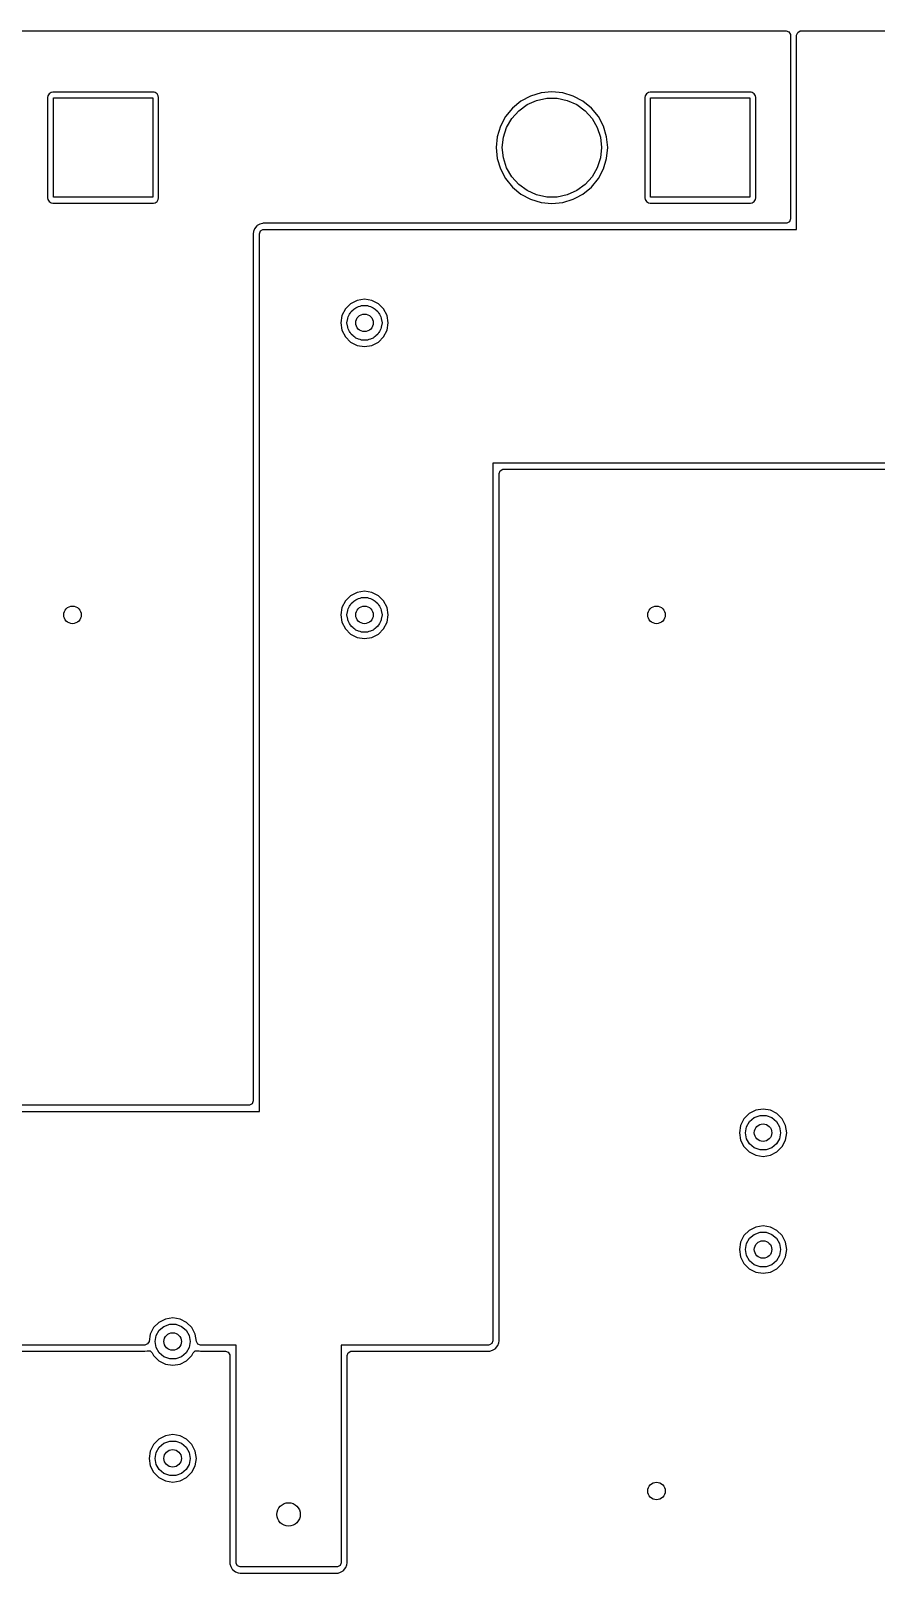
# Model space of a CAD drawing. Extents: x 107 to 211, y -135 to -72.
# Drawn here: x 121.29 to 135.76, y -97.91 to -71.5 of the extents above; entities that cross this region are included whole.
import ezdxf

# ---------------------------------------------------------------- set-up
doc = ezdxf.new("R2010")
doc.units = 0
doc.layers.add('BLACK', color=7, linetype='CONTINUOUS')

msp = doc.modelspace()

# ---------------------------------------------------------------- linework, layer by layer
at = {"layer": 'BLACK', "linetype": 'CONTINUOUS'}
for p, q in [((110.750911, -71.5005), (134.2205, -71.5005)), ((134.2205, -71.5005), (134.268066, -71.517813)), ((134.268066, -71.517813), (134.293376, -71.56165)), ((134.4, -71.5745), (134.417313, -71.526934)), ((134.417313, -71.526934), (134.46115, -71.501624)), ((134.46115, -71.501624), (134.474, -71.5005)), ((134.474, -71.5005), (162.126, -71.5005)), ((134.293376, -71.56165), (134.2945, -71.5745)), ((134.2945, -71.5745), (134.2945, -74.7205)), ((134.4, -72.5), (134.4, -71.5745)), ((121.58033, -72.610788), (121.5745, -72.640102)), ((121.580331, -72.610786), (121.58033, -72.610788)), ((121.602542, -72.577543), (121.580331, -72.610786)), ((121.602545, -72.57754), (121.602542, -72.577543)), ((121.635784, -72.555331), (121.602545, -72.57754)), ((121.665102, -72.5495), (121.635784, -72.555331)), ((123.384897, -72.5495), (121.665102, -72.5495)), ((123.384899, -72.5495), (123.384897, -72.5495)), ((123.396559, -72.551819), (123.384899, -72.5495)), ((123.414211, -72.55533), (123.396559, -72.551819)), ((123.414213, -72.555331), (123.414211, -72.55533)), ((123.447456, -72.577542), (123.414213, -72.555331)), ((123.447459, -72.577545), (123.447456, -72.577542)), ((123.469668, -72.610784), (123.447459, -72.577545)), ((123.469668, -72.610786), (123.469668, -72.610784)), ((123.469669, -72.610787), (123.469668, -72.610786)), ((123.475499, -72.640102), (123.469669, -72.610787)), ((130.023667, -72.563253), (129.844494, -72.617605)), ((130.21, -72.544901), (130.023667, -72.563253)), ((130.396332, -72.563253), (130.21, -72.544901)), ((130.575505, -72.617605), (130.396332, -72.563253)), ((131.80533, -72.610788), (131.7995, -72.640102)), ((131.805331, -72.610786), (131.80533, -72.610788)), ((131.827542, -72.577543), (131.805331, -72.610786)), ((131.827545, -72.57754), (131.827542, -72.577543)), ((131.860784, -72.555331), (131.827545, -72.57754)), ((131.890102, -72.5495), (131.860784, -72.555331)), ((133.609897, -72.5495), (131.890102, -72.5495)), ((133.609899, -72.5495), (133.609897, -72.5495)), ((133.621559, -72.551819), (133.609899, -72.5495)), ((133.639211, -72.55533), (133.621559, -72.551819)), ((133.639213, -72.555331), (133.639211, -72.55533)), ((133.672456, -72.577542), (133.639213, -72.555331)), ((133.672459, -72.577545), (133.672456, -72.577542)), ((133.694668, -72.610784), (133.672459, -72.577545)), ((133.694668, -72.610786), (133.694668, -72.610784)), ((133.694669, -72.610787), (133.694668, -72.610786)), ((133.700499, -72.640102), (133.694669, -72.610787)), ((134.4, -73), (134.4, -72.5)), ((121.5745, -72.640102), (121.5745, -74.359897)), ((121.675, -74.35), (121.675, -72.65)), ((121.675, -72.65), (123.375, -72.65)), ((123.375, -72.65), (123.375, -74.35)), ((123.475499, -73.5), (123.475499, -72.640102)), ((129.534643, -72.824643), (129.415865, -72.969373)), ((129.522336, -73.000383), (129.641239, -72.868327)), ((129.679373, -72.705865), (129.534643, -72.824643)), ((129.641239, -72.868327), (129.785, -72.763878)), ((129.679382, -72.705859), (129.679373, -72.705865)), ((129.844494, -72.617605), (129.679382, -72.705859)), ((129.785, -72.763878), (129.947336, -72.691602)), ((129.947336, -72.691602), (130.121151, -72.654656)), ((130.121151, -72.654656), (130.298849, -72.654656)), ((130.298849, -72.654656), (130.472664, -72.691602)), ((130.472664, -72.691602), (130.635, -72.763878)), ((130.740617, -72.705859), (130.575505, -72.617605)), ((130.635, -72.763878), (130.778761, -72.868327)), ((130.740622, -72.705862), (130.740617, -72.705859)), ((130.740625, -72.705864), (130.740622, -72.705862)), ((130.885357, -72.824643), (130.740625, -72.705864)), ((130.778761, -72.868327), (130.897664, -73.000383)), ((131.004136, -72.969375), (130.885357, -72.824643)), ((131.7995, -72.640102), (131.7995, -74.359897)), ((131.9, -74.35), (131.9, -72.65)), ((131.9, -72.65), (133.6, -72.65)), ((133.6, -72.65), (133.6, -74.35)), ((133.7005, -74.359899), (133.700499, -72.640102)), ((129.327605, -73.134494), (129.273253, -73.313667)), ((129.415859, -72.969382), (129.327605, -73.134494)), ((129.415865, -72.969373), (129.415859, -72.969382)), ((129.433486, -73.154274), (129.522336, -73.000383)), ((130.897664, -73.000383), (130.986514, -73.154274)), ((131.004138, -72.96938), (131.004136, -72.969375)), ((131.00414, -72.969382), (131.004138, -72.96938)), ((131.092394, -73.134494), (131.00414, -72.969382)), ((131.092394, -73.134496), (131.092394, -73.134494)), ((131.092396, -73.134499), (131.092394, -73.134496)), ((131.146747, -73.313669), (131.092396, -73.134499)), ((134.4, -74.9), (134.4, -73)), ((129.273253, -73.313667), (129.254901, -73.5)), ((129.36, -73.5), (129.378575, -73.323275)), ((129.378575, -73.323275), (129.433486, -73.154274)), ((130.986514, -73.154274), (131.041425, -73.323275)), ((131.041425, -73.323275), (131.06, -73.5)), ((131.165099, -73.5), (131.146747, -73.313669)), ((123.4755, -74.359899), (123.475499, -73.5)), ((129.254901, -73.5), (129.273253, -73.686332)), ((129.378575, -73.676725), (129.36, -73.5)), ((131.06, -73.5), (131.041425, -73.676725)), ((131.146747, -73.686331), (131.165099, -73.5)), ((129.273253, -73.686332), (129.327605, -73.865505)), ((129.327605, -73.865505), (129.415859, -74.030617)), ((129.433486, -73.845726), (129.378575, -73.676725)), ((129.522336, -73.999617), (129.433486, -73.845726)), ((130.986514, -73.845726), (130.897664, -73.999617)), ((131.041425, -73.676725), (130.986514, -73.845726)), ((131.004136, -74.030625), (131.092396, -73.865501)), ((131.092396, -73.865501), (131.146747, -73.686331)), ((129.415859, -74.030617), (129.415862, -74.030622)), ((129.415862, -74.030622), (129.415864, -74.030625)), ((129.415864, -74.030625), (129.534643, -74.175357)), ((129.641239, -74.131673), (129.522336, -73.999617)), ((129.534643, -74.175357), (129.679375, -74.294136)), ((129.785, -74.236122), (129.641239, -74.131673)), ((130.778761, -74.131673), (130.635, -74.236122)), ((130.740625, -74.294136), (130.885357, -74.175357)), ((130.897664, -73.999617), (130.778761, -74.131673)), ((130.885357, -74.175357), (131.004136, -74.030625)), ((121.5745, -74.359897), (121.580331, -74.389215)), ((121.580331, -74.389215), (121.60254, -74.422454)), ((121.60254, -74.422454), (121.602542, -74.422456)), ((121.602542, -74.422456), (121.602543, -74.422457)), ((121.602543, -74.422457), (121.635787, -74.444669)), ((121.635787, -74.444669), (121.665101, -74.4505)), ((121.665101, -74.4505), (123.384898, -74.450499)), ((123.375, -74.35), (121.675, -74.35)), ((123.384898, -74.450499), (123.414213, -74.444669)), ((123.414213, -74.444669), (123.414214, -74.444668)), ((123.414214, -74.444668), (123.414215, -74.444668)), ((123.414215, -74.444668), (123.447454, -74.422459)), ((123.447453, -74.422459), (123.447457, -74.422457)), ((123.447454, -74.422459), (123.447453, -74.422459)), ((123.447457, -74.422457), (123.469669, -74.389213)), ((123.469669, -74.389213), (123.4755, -74.359899)), ((129.679375, -74.294136), (129.67938, -74.294138)), ((129.67938, -74.294138), (129.679382, -74.29414)), ((129.679382, -74.29414), (129.844494, -74.382394)), ((129.947336, -74.308398), (129.785, -74.236122)), ((129.844494, -74.382394), (129.844496, -74.382394)), ((129.844496, -74.382394), (129.844499, -74.382396)), ((129.844499, -74.382396), (130.023669, -74.436747)), ((130.121151, -74.345344), (129.947336, -74.308398)), ((130.023669, -74.436747), (130.21, -74.455099)), ((130.298849, -74.345344), (130.121151, -74.345344)), ((130.21, -74.455099), (130.396331, -74.436747)), ((130.472664, -74.308398), (130.298849, -74.345344)), ((130.396331, -74.436747), (130.575501, -74.382396)), ((130.635, -74.236122), (130.472664, -74.308398)), ((130.575501, -74.382396), (130.617594, -74.359897)), ((130.617594, -74.359897), (130.740625, -74.294136)), ((131.7995, -74.359897), (131.805331, -74.389215)), ((131.805331, -74.389215), (131.82754, -74.422454)), ((131.82754, -74.422454), (131.827542, -74.422456)), ((131.827542, -74.422456), (131.827543, -74.422457)), ((131.827543, -74.422457), (131.860787, -74.444669)), ((131.860787, -74.444669), (131.890101, -74.4505)), ((131.890101, -74.4505), (133.609898, -74.450499)), ((133.6, -74.35), (131.9, -74.35)), ((133.609898, -74.450499), (133.639213, -74.444669)), ((133.639213, -74.444669), (133.639214, -74.444668)), ((133.639214, -74.444668), (133.639215, -74.444668)), ((133.639215, -74.444668), (133.672454, -74.422459)), ((133.672453, -74.422459), (133.672457, -74.422457)), ((133.672454, -74.422459), (133.672453, -74.422459)), ((133.672457, -74.422457), (133.694669, -74.389213)), ((133.694669, -74.389213), (133.7005, -74.359899)), ((134.2945, -74.7205), (134.277187, -74.768066)), ((125.100862, -74.937917), (125.0945, -74.973996)), ((125.0945, -74.973996), (125.0945, -89.8205)), ((125.118175, -74.89035), (125.100862, -74.937917)), ((125.158318, -74.83897), (125.118175, -74.89035)), ((125.164562, -74.835069), (125.158318, -74.83897)), ((125.208395, -74.80976), (125.164562, -74.835069)), ((125.2, -74.974), (125.217313, -74.926434)), ((125.2, -76.5), (125.2, -74.974)), ((125.208397, -74.809759), (125.208395, -74.80976)), ((125.251954, -74.796025), (125.208397, -74.809759)), ((125.217313, -74.926434), (125.26115, -74.901124)), ((125.25196, -74.796024), (125.251954, -74.796025)), ((125.2671, -74.794701), (125.25196, -74.796024)), ((125.26115, -74.901124), (125.274, -74.9)), ((125.271698, -74.7945), (125.2671, -74.794701)), ((134.2205, -74.7945), (125.271698, -74.7945)), ((125.274, -74.9), (134.4, -74.9)), ((134.23335, -74.793376), (134.2205, -74.7945)), ((134.277187, -74.768066), (134.23335, -74.793376)), ((126.671951, -76.261656), (126.614353, -76.374698)), ((126.761656, -76.171951), (126.671951, -76.261656)), ((126.758593, -76.327243), (126.770187, -76.307164)), ((126.874698, -76.114353), (126.761656, -76.171951)), ((126.770187, -76.307164), (126.804087, -76.278717)), ((126.804087, -76.278717), (126.816155, -76.26665)), ((126.816155, -76.26665), (126.833408, -76.254114)), ((126.833408, -76.254114), (126.85, -76.240192)), ((126.85, -76.240192), (126.885376, -76.227316)), ((127, -76.094508), (126.874698, -76.114353)), ((126.885376, -76.227316), (126.897265, -76.221259)), ((126.897265, -76.221259), (126.919279, -76.214106)), ((126.919279, -76.214106), (126.923516, -76.213434)), ((126.923516, -76.213434), (126.947906, -76.204558)), ((126.947906, -76.204558), (126.979567, -76.204558)), ((126.979567, -76.204558), (126.988426, -76.203155)), ((126.988426, -76.203155), (127.011572, -76.203155)), ((127.125301, -76.114353), (127, -76.094508)), ((127.011572, -76.203155), (127.02043, -76.204558)), ((127.02043, -76.204558), (127.052094, -76.204558)), ((127.052094, -76.204558), (127.076487, -76.213436)), ((127.076487, -76.213436), (127.080716, -76.214106)), ((127.080716, -76.214106), (127.102734, -76.22126)), ((127.102734, -76.22126), (127.114612, -76.227312)), ((127.114612, -76.227312), (127.15, -76.240192)), ((127.125302, -76.114353), (127.125301, -76.114353)), ((127.125304, -76.114354), (127.125302, -76.114353)), ((127.238342, -76.17195), (127.125304, -76.114354)), ((127.15, -76.240192), (127.166618, -76.254137)), ((127.166618, -76.254137), (127.183844, -76.266652)), ((127.183844, -76.266652), (127.195895, -76.278703)), ((127.195895, -76.278703), (127.229813, -76.307164)), ((127.229813, -76.307164), (127.241417, -76.327263)), ((127.32805, -76.261658), (127.238342, -76.17195)), ((127.385646, -76.374696), (127.32805, -76.261658)), ((125.2, -81.5), (125.2, -76.5)), ((126.614353, -76.374698), (126.594508, -76.5)), ((126.594508, -76.5), (126.614353, -76.625301)), ((126.7, -76.5), (126.712991, -76.426319)), ((126.712995, -76.5737), (126.7, -76.5)), ((126.712991, -76.426319), (126.714107, -76.419278)), ((126.714107, -76.58072), (126.712995, -76.5737)), ((126.714107, -76.419278), (126.714383, -76.418427)), ((126.714383, -76.418427), (126.718092, -76.397394)), ((126.718092, -76.397394), (126.744484, -76.351681)), ((126.744484, -76.351681), (126.753045, -76.33488)), ((126.753045, -76.33488), (126.758593, -76.327243)), ((127.241417, -76.327263), (127.246955, -76.334885)), ((127.246955, -76.334885), (127.255495, -76.351647)), ((127.255495, -76.351647), (127.281908, -76.397394)), ((127.281908, -76.397394), (127.285619, -76.418443)), ((127.285619, -76.418443), (127.285891, -76.419279)), ((127.285891, -76.419279), (127.286987, -76.426202)), ((127.286984, -76.573815), (127.285891, -76.580719)), ((127.3, -76.5), (127.286984, -76.573815)), ((127.286987, -76.426202), (127.3, -76.5)), ((127.405492, -76.5), (127.385646, -76.374696)), ((127.385646, -76.625304), (127.405492, -76.5)), ((126.614353, -76.625301), (126.614353, -76.625302)), ((126.614353, -76.625302), (126.614354, -76.625304)), ((126.614354, -76.625304), (126.67195, -76.738342)), ((126.67195, -76.738342), (126.761658, -76.82805)), ((126.714382, -76.581567), (126.714107, -76.58072)), ((126.718092, -76.602606), (126.714382, -76.581567)), ((126.744498, -76.648343), (126.718092, -76.602606)), ((126.753044, -76.665114), (126.744498, -76.648343)), ((126.758583, -76.672739), (126.753044, -76.665114)), ((126.770187, -76.692836), (126.758583, -76.672739)), ((126.761658, -76.82805), (126.874696, -76.885646)), ((126.804104, -76.721296), (126.770187, -76.692836)), ((126.816154, -76.733346), (126.804104, -76.721296)), ((126.833373, -76.745856), (126.816154, -76.733346)), ((126.85, -76.759808), (126.833373, -76.745856)), ((126.885391, -76.772689), (126.85, -76.759808)), ((126.897259, -76.778736), (126.885391, -76.772689)), ((126.919278, -76.785891), (126.897259, -76.778736)), ((126.923502, -76.78656), (126.919278, -76.785891)), ((126.947906, -76.795442), (126.923502, -76.78656)), ((126.979577, -76.795442), (126.947906, -76.795442)), ((126.988422, -76.796843), (126.979577, -76.795442)), ((127.011576, -76.796843), (126.988422, -76.796843)), ((127.020421, -76.795442), (127.011576, -76.796843)), ((127.052094, -76.795442), (127.020421, -76.795442)), ((127.076499, -76.786559), (127.052094, -76.795442)), ((127.080719, -76.785891), (127.076499, -76.786559)), ((127.102737, -76.778737), (127.080719, -76.785891)), ((127.114602, -76.772691), (127.102737, -76.778737)), ((127.15, -76.759808), (127.114602, -76.772691)), ((127.125304, -76.885646), (127.238342, -76.82805)), ((127.166636, -76.745847), (127.15, -76.759808)), ((127.183844, -76.733346), (127.166636, -76.745847)), ((127.195882, -76.721307), (127.183844, -76.733346)), ((127.229813, -76.692836), (127.195882, -76.721307)), ((127.241423, -76.672726), (127.229813, -76.692836)), ((127.238342, -76.82805), (127.32805, -76.738342)), ((127.246955, -76.665113), (127.241423, -76.672726)), ((127.255487, -76.648367), (127.246955, -76.665113)), ((127.281908, -76.602606), (127.255487, -76.648367)), ((127.28562, -76.581551), (127.281908, -76.602606)), ((127.285891, -76.580719), (127.28562, -76.581551)), ((127.32805, -76.738342), (127.385646, -76.625304)), ((126.874696, -76.885646), (127, -76.905492)), ((127, -76.905492), (127.125304, -76.885646)), ((138.326, -78.9), (129.2, -78.9)), ((129.2, -78.9), (129.2, -93.926)), ((129.3055, -79.0795), (129.322813, -79.031934)), ((129.3055, -83.385), (129.3055, -79.0795)), ((129.322813, -79.031934), (129.36665, -79.006624)), ((129.36665, -79.006624), (129.3795, -79.0055)), ((129.3795, -79.0055), (138.328302, -79.0055)), ((126.671951, -81.261656), (126.614353, -81.374698)), ((126.761656, -81.171951), (126.671951, -81.261656)), ((126.753045, -81.33488), (126.758593, -81.327243)), ((126.758593, -81.327243), (126.770187, -81.307164)), ((126.874698, -81.114353), (126.761656, -81.171951)), ((126.770187, -81.307164), (126.804087, -81.278717)), ((126.804087, -81.278717), (126.816155, -81.26665)), ((126.816155, -81.26665), (126.833408, -81.254114)), ((126.833408, -81.254114), (126.85, -81.240192)), ((126.85, -81.240192), (126.885376, -81.227316)), ((127, -81.094508), (126.874698, -81.114353)), ((126.885376, -81.227316), (126.897265, -81.221259)), ((126.897265, -81.221259), (126.919279, -81.214106)), ((126.919279, -81.214106), (126.923516, -81.213434)), ((126.923516, -81.213434), (126.947906, -81.204558)), ((126.947906, -81.204558), (126.979567, -81.204558)), ((126.979567, -81.204558), (126.988426, -81.203155)), ((126.988426, -81.203155), (127.011572, -81.203155)), ((127.125301, -81.114353), (127, -81.094508)), ((127.011572, -81.203155), (127.02043, -81.204558)), ((127.02043, -81.204558), (127.052094, -81.204558)), ((127.052094, -81.204558), (127.076487, -81.213436)), ((127.076487, -81.213436), (127.080716, -81.214106)), ((127.080716, -81.214106), (127.102734, -81.22126)), ((127.102734, -81.22126), (127.114612, -81.227312)), ((127.114612, -81.227312), (127.15, -81.240192)), ((127.125302, -81.114353), (127.125301, -81.114353)), ((127.125304, -81.114354), (127.125302, -81.114353)), ((127.238342, -81.17195), (127.125304, -81.114354)), ((127.15, -81.240192), (127.166618, -81.254137)), ((127.166618, -81.254137), (127.183844, -81.266652)), ((127.183844, -81.266652), (127.195895, -81.278703)), ((127.195895, -81.278703), (127.229813, -81.307164)), ((127.229813, -81.307164), (127.241418, -81.327264)), ((127.32805, -81.261658), (127.238342, -81.17195)), ((127.241418, -81.327264), (127.246954, -81.334884)), ((127.385646, -81.374696), (127.32805, -81.261658)), ((125.2, -90), (125.2, -81.5)), ((126.614353, -81.374698), (126.594508, -81.5)), ((126.594508, -81.5), (126.614353, -81.625301)), ((126.7, -81.5), (126.712991, -81.426321)), ((126.712996, -81.573708), (126.7, -81.5)), ((126.712991, -81.426321), (126.714107, -81.419278)), ((126.714107, -81.580719), (126.712996, -81.573708)), ((126.714107, -81.419278), (126.714383, -81.418427)), ((126.714107, -81.58072), (126.714107, -81.580719)), ((126.714382, -81.581567), (126.714107, -81.58072)), ((126.718092, -81.602606), (126.714382, -81.581567)), ((126.714383, -81.418427), (126.718092, -81.397394)), ((126.718092, -81.397394), (126.744483, -81.351682)), ((126.744483, -81.351682), (126.753045, -81.33488)), ((127.246954, -81.334884), (127.255492, -81.351641)), ((127.255492, -81.351641), (127.281908, -81.397394)), ((127.281908, -81.397394), (127.285619, -81.418441)), ((127.28562, -81.581551), (127.281908, -81.602606)), ((127.285619, -81.418441), (127.285891, -81.419278)), ((127.285891, -81.580719), (127.28562, -81.581551)), ((127.285891, -81.419278), (127.286989, -81.42621)), ((127.286984, -81.573815), (127.285891, -81.580719)), ((127.3, -81.5), (127.286984, -81.573815)), ((127.286989, -81.42621), (127.3, -81.5)), ((127.405492, -81.5), (127.385646, -81.374696)), ((127.385646, -81.625304), (127.405492, -81.5)), ((126.614353, -81.625301), (126.614353, -81.625302)), ((126.614353, -81.625302), (126.614354, -81.625304)), ((126.614354, -81.625304), (126.67195, -81.738342)), ((126.67195, -81.738342), (126.761658, -81.82805)), ((126.744498, -81.648343), (126.718092, -81.602606)), ((126.753044, -81.665114), (126.744498, -81.648343)), ((126.758583, -81.672739), (126.753044, -81.665114)), ((126.770187, -81.692836), (126.758583, -81.672739)), ((126.761658, -81.82805), (126.874696, -81.885646)), ((126.804104, -81.721296), (126.770187, -81.692836)), ((126.816154, -81.733346), (126.804104, -81.721296)), ((126.833373, -81.745856), (126.816154, -81.733346)), ((126.85, -81.759808), (126.833373, -81.745856)), ((126.885391, -81.772689), (126.85, -81.759808)), ((126.897259, -81.778736), (126.885391, -81.772689)), ((126.919278, -81.785891), (126.897259, -81.778736)), ((126.923502, -81.78656), (126.919278, -81.785891)), ((126.947906, -81.795442), (126.923502, -81.78656)), ((126.979577, -81.795442), (126.947906, -81.795442)), ((126.988422, -81.796843), (126.979577, -81.795442)), ((127.011576, -81.796843), (126.988422, -81.796843)), ((127.020421, -81.795442), (127.011576, -81.796843)), ((127.052094, -81.795442), (127.020421, -81.795442)), ((127.076499, -81.786559), (127.052094, -81.795442)), ((127.080719, -81.785891), (127.076499, -81.786559)), ((127.102737, -81.778737), (127.080719, -81.785891)), ((127.114602, -81.772691), (127.102737, -81.778737)), ((127.15, -81.759808), (127.114602, -81.772691)), ((127.125304, -81.885646), (127.238342, -81.82805)), ((127.166636, -81.745847), (127.15, -81.759808)), ((127.183844, -81.733346), (127.166636, -81.745847)), ((127.195882, -81.721307), (127.183844, -81.733346)), ((127.229813, -81.692836), (127.195882, -81.721307)), ((127.241423, -81.672726), (127.229813, -81.692836)), ((127.238342, -81.82805), (127.32805, -81.738342)), ((127.246955, -81.665113), (127.241423, -81.672726)), ((127.255487, -81.648367), (127.246955, -81.665113)), ((127.281908, -81.602606), (127.255487, -81.648367)), ((127.32805, -81.738342), (127.385646, -81.625304)), ((126.874696, -81.885646), (127, -81.905492)), ((127, -81.905492), (127.125304, -81.885646)), ((129.3055, -85.385), (129.3055, -83.385)), ((129.3055, -87.385), (129.3055, -85.385)), ((129.3055, -89.385), (129.3055, -87.385)), ((129.3055, -90.365), (129.3055, -89.385)), ((125.0205, -89.8945), (107.721698, -89.8945)), ((107.724, -90), (125.2, -90)), ((125.03335, -89.893376), (125.0205, -89.8945)), ((125.077187, -89.868066), (125.03335, -89.893376)), ((125.0945, -89.8205), (125.077187, -89.868066)), ((133.586656, -90.036951), (133.496951, -90.126656)), ((133.699698, -89.979353), (133.586656, -90.036951)), ((133.825, -89.959508), (133.699698, -89.979353)), ((133.950301, -89.979353), (133.825, -89.959508)), ((133.950302, -89.979353), (133.950301, -89.979353)), ((133.950304, -89.979354), (133.950302, -89.979353)), ((134.063342, -90.03695), (133.950304, -89.979354)), ((134.15305, -90.126658), (134.063342, -90.03695)), ((133.439353, -90.239698), (133.419508, -90.365)), ((133.496951, -90.126656), (133.439353, -90.239698)), ((133.525, -90.365), (133.543092, -90.262394)), ((133.543092, -90.262394), (133.595187, -90.172164)), ((133.595187, -90.172164), (133.675, -90.105192)), ((133.675, -90.105192), (133.772906, -90.069558)), ((133.772906, -90.069558), (133.877094, -90.069558)), ((133.877094, -90.069558), (133.975, -90.105192)), ((133.975, -90.105192), (134.054813, -90.172164)), ((134.054813, -90.172164), (134.106908, -90.262394)), ((134.106908, -90.262394), (134.125, -90.365)), ((134.210646, -90.239696), (134.15305, -90.126658)), ((134.230492, -90.365), (134.210646, -90.239696)), ((129.3055, -92.365), (129.3055, -90.365)), ((133.419508, -90.365), (133.439353, -90.490301)), ((133.439353, -90.490301), (133.439353, -90.490302)), ((133.439353, -90.490302), (133.439354, -90.490304)), ((133.439354, -90.490304), (133.49695, -90.603342)), ((133.543092, -90.467606), (133.525, -90.365)), ((133.595187, -90.557836), (133.543092, -90.467606)), ((133.675, -90.624808), (133.595187, -90.557836)), ((134.054813, -90.557836), (133.975, -90.624808)), ((134.106908, -90.467606), (134.054813, -90.557836)), ((134.125, -90.365), (134.106908, -90.467606)), ((134.15305, -90.603342), (134.210646, -90.490304)), ((134.210646, -90.490304), (134.230492, -90.365)), ((133.49695, -90.603342), (133.586658, -90.69305)), ((133.586658, -90.69305), (133.699696, -90.750646)), ((133.772906, -90.660442), (133.675, -90.624808)), ((133.699696, -90.750646), (133.825, -90.770492)), ((133.877094, -90.660442), (133.772906, -90.660442)), ((133.825, -90.770492), (133.950304, -90.750646)), ((133.975, -90.624808), (133.877094, -90.660442)), ((133.950304, -90.750646), (134.063342, -90.69305)), ((134.063342, -90.69305), (134.15305, -90.603342)), ((133.496951, -92.126656), (133.439353, -92.239698)), ((133.586656, -92.036951), (133.496951, -92.126656)), ((133.699698, -91.979353), (133.586656, -92.036951)), ((133.595187, -92.172164), (133.675, -92.105192)), ((133.675, -92.105192), (133.772906, -92.069558)), ((133.825, -91.959508), (133.699698, -91.979353)), ((133.772906, -92.069558), (133.877094, -92.069558)), ((133.950301, -91.979353), (133.825, -91.959508)), ((133.877094, -92.069558), (133.975, -92.105192)), ((133.950302, -91.979353), (133.950301, -91.979353)), ((133.950304, -91.979354), (133.950302, -91.979353)), ((134.063342, -92.03695), (133.950304, -91.979354)), ((133.975, -92.105192), (134.054813, -92.172164)), ((134.15305, -92.126658), (134.063342, -92.03695)), ((134.210646, -92.239696), (134.15305, -92.126658)), ((129.3055, -93.926), (129.3055, -92.365)), ((133.439353, -92.239698), (133.419508, -92.365)), ((133.419508, -92.365), (133.439353, -92.490301)), ((133.525, -92.365), (133.543092, -92.262394)), ((133.543092, -92.467606), (133.525, -92.365)), ((133.543092, -92.262394), (133.595187, -92.172164)), ((134.054813, -92.172164), (134.106908, -92.262394)), ((134.106908, -92.262394), (134.125, -92.365)), ((134.125, -92.365), (134.106908, -92.467606)), ((134.230492, -92.365), (134.210646, -92.239696)), ((134.210646, -92.490304), (134.230492, -92.365)), ((133.439353, -92.490301), (133.439353, -92.490302)), ((133.439353, -92.490302), (133.439354, -92.490304)), ((133.439354, -92.490304), (133.49695, -92.603342)), ((133.49695, -92.603342), (133.586658, -92.69305)), ((133.595187, -92.557836), (133.543092, -92.467606)), ((133.675, -92.624808), (133.595187, -92.557836)), ((133.772906, -92.660442), (133.675, -92.624808)), ((133.877094, -92.660442), (133.772906, -92.660442)), ((133.975, -92.624808), (133.877094, -92.660442)), ((134.054813, -92.557836), (133.975, -92.624808)), ((134.106908, -92.467606), (134.054813, -92.557836)), ((134.063342, -92.69305), (134.15305, -92.603342)), ((134.15305, -92.603342), (134.210646, -92.490304)), ((133.586658, -92.69305), (133.699696, -92.750646)), ((133.699696, -92.750646), (133.825, -92.770492)), ((133.825, -92.770492), (133.950304, -92.750646)), ((133.950304, -92.750646), (134.063342, -92.69305)), ((123.388201, -93.701656), (123.330603, -93.814698)), ((123.477906, -93.611951), (123.388201, -93.701656)), ((123.590948, -93.554353), (123.477906, -93.611951)), ((123.486437, -93.747164), (123.56625, -93.680192)), ((123.56625, -93.680192), (123.664156, -93.644558)), ((123.71625, -93.534508), (123.590948, -93.554353)), ((123.664156, -93.644558), (123.768344, -93.644558)), ((123.841551, -93.554353), (123.71625, -93.534508)), ((123.768344, -93.644558), (123.86625, -93.680192)), ((123.841552, -93.554353), (123.841551, -93.554353)), ((123.841554, -93.554354), (123.841552, -93.554353)), ((123.954592, -93.61195), (123.841554, -93.554354)), ((123.86625, -93.680192), (123.946063, -93.747164)), ((124.0443, -93.701658), (123.954592, -93.61195)), ((124.101896, -93.814696), (124.0443, -93.701658)), ((123.238053, -94), (114.3, -94)), ((123.239345, -93.999989), (123.238053, -94)), ((123.286601, -93.981848), (123.239345, -93.999989)), ((123.311142, -93.937576), (123.286601, -93.981848)), ((123.330603, -93.814698), (123.311142, -93.937576)), ((123.41625, -93.94), (123.434342, -93.837394)), ((123.434342, -94.042606), (123.41625, -93.94)), ((123.434342, -93.837394), (123.486437, -93.747164)), ((123.946063, -93.747164), (123.998158, -93.837394)), ((123.998158, -93.837394), (124.01625, -93.94)), ((124.01625, -93.94), (123.998158, -94.042606)), ((124.101896, -93.814698), (124.101896, -93.814696)), ((124.121358, -93.937576), (124.101896, -93.814698)), ((124.121571, -93.93885), (124.121358, -93.937576)), ((124.146881, -93.982687), (124.121571, -93.93885)), ((124.194447, -94), (124.146881, -93.982687)), ((124.8, -94), (124.194447, -94)), ((124.8, -97.726), (124.8, -94)), ((129.126, -94), (126.6, -94)), ((126.6, -94), (126.6, -97.726)), ((129.13885, -93.998876), (129.126, -94)), ((129.182687, -93.973566), (129.13885, -93.998876)), ((129.2, -93.926), (129.182687, -93.973566)), ((129.281824, -94.00965), (129.299137, -93.962084)), ((129.299137, -93.962084), (129.3055, -93.926)), ((114.4795, -94.1055), (123.238504, -94.1055)), ((123.238504, -94.1055), (123.239082, -94.105495)), ((123.239082, -94.105495), (123.240243, -94.105485)), ((123.240243, -94.105485), (123.277155, -94.098481)), ((123.277155, -94.098481), (123.277164, -94.098477)), ((123.277164, -94.098477), (123.280056, -94.097655)), ((123.280056, -94.097655), (123.330544, -94.101294)), ((123.330544, -94.101294), (123.366236, -94.135236)), ((123.366236, -94.135236), (123.382243, -94.16665)), ((123.382243, -94.16665), (123.3882, -94.178342)), ((123.3882, -94.178342), (123.477908, -94.26805)), ((123.486437, -94.132836), (123.434342, -94.042606)), ((123.56625, -94.199808), (123.486437, -94.132836)), ((123.664156, -94.235442), (123.56625, -94.199808)), ((123.768344, -94.235442), (123.664156, -94.235442)), ((123.86625, -94.199808), (123.768344, -94.235442)), ((123.946063, -94.132836), (123.86625, -94.199808)), ((123.998158, -94.042606), (123.946063, -94.132836)), ((123.954592, -94.26805), (124.0443, -94.178342)), ((124.0443, -94.178342), (124.066464, -94.134842)), ((124.066464, -94.134842), (124.103484, -94.100319)), ((124.103484, -94.100319), (124.154034, -94.097669)), ((124.154034, -94.097669), (124.157687, -94.098891)), ((124.157687, -94.098891), (124.158363, -94.099137)), ((124.158363, -94.099137), (124.158365, -94.099137)), ((124.158365, -94.099137), (124.158367, -94.099138)), ((124.158367, -94.099138), (124.170595, -94.101294)), ((124.170595, -94.101294), (124.194447, -94.1055)), ((124.194447, -94.1055), (124.6205, -94.1055)), ((124.6205, -94.1055), (124.668066, -94.122813)), ((124.668066, -94.122813), (124.693376, -94.16665)), ((124.693376, -94.16665), (124.6945, -94.1795)), ((124.6945, -94.1795), (124.6945, -97.728302)), ((126.7055, -94.1795), (126.722813, -94.131934)), ((126.7055, -97.726), (126.7055, -94.1795)), ((126.722813, -94.131934), (126.76665, -94.106624)), ((126.76665, -94.106624), (126.7795, -94.1055)), ((126.7795, -94.1055), (129.128302, -94.1055)), ((129.128302, -94.1055), (129.1329, -94.105299)), ((129.1329, -94.105299), (129.148043, -94.103975)), ((129.148043, -94.103975), (129.191601, -94.090241)), ((129.191601, -94.090241), (129.235438, -94.064931)), ((129.235438, -94.064931), (129.241681, -94.06103)), ((129.241681, -94.06103), (129.281824, -94.00965)), ((123.477908, -94.26805), (123.590946, -94.325646)), ((123.590946, -94.325646), (123.71625, -94.345492)), ((123.71625, -94.345492), (123.841554, -94.325646)), ((123.841554, -94.325646), (123.954592, -94.26805)), ((123.590948, -95.554353), (123.477906, -95.611951)), ((123.71625, -95.534508), (123.590948, -95.554353)), ((123.841551, -95.554353), (123.71625, -95.534508)), ((123.841552, -95.554353), (123.841551, -95.554353)), ((123.841554, -95.554354), (123.841552, -95.554353)), ((123.954592, -95.61195), (123.841554, -95.554354)), ((123.330603, -95.814698), (123.310758, -95.94)), ((123.388201, -95.701656), (123.330603, -95.814698)), ((123.477906, -95.611951), (123.388201, -95.701656)), ((123.41625, -95.94), (123.434342, -95.837394)), ((123.434342, -95.837394), (123.486437, -95.747164)), ((123.486437, -95.747164), (123.56625, -95.680192)), ((123.56625, -95.680192), (123.664156, -95.644558)), ((123.664156, -95.644558), (123.768344, -95.644558)), ((123.768344, -95.644558), (123.86625, -95.680192)), ((123.86625, -95.680192), (123.946063, -95.747164)), ((123.946063, -95.747164), (123.998158, -95.837394)), ((124.0443, -95.701658), (123.954592, -95.61195)), ((123.998158, -95.837394), (124.01625, -95.94)), ((124.101896, -95.814696), (124.0443, -95.701658)), ((124.121742, -95.94), (124.101896, -95.814696)), ((123.310758, -95.94), (123.330603, -96.065301)), ((123.330603, -96.065301), (123.330603, -96.065302)), ((123.330603, -96.065302), (123.330604, -96.065304)), ((123.330604, -96.065304), (123.3882, -96.178342)), ((123.434342, -96.042606), (123.41625, -95.94)), ((123.486437, -96.132836), (123.434342, -96.042606)), ((123.998158, -96.042606), (123.946063, -96.132836)), ((124.01625, -95.94), (123.998158, -96.042606)), ((124.0443, -96.178342), (124.101896, -96.065304)), ((124.101896, -96.065304), (124.121742, -95.94)), ((123.3882, -96.178342), (123.477908, -96.26805)), ((123.477908, -96.26805), (123.590946, -96.325646)), ((123.56625, -96.199808), (123.486437, -96.132836)), ((123.664156, -96.235442), (123.56625, -96.199808)), ((123.590946, -96.325646), (123.71625, -96.345492)), ((123.768344, -96.235442), (123.664156, -96.235442)), ((123.71625, -96.345492), (123.841554, -96.325646)), ((123.86625, -96.199808), (123.768344, -96.235442)), ((123.841554, -96.325646), (123.954592, -96.26805)), ((123.946063, -96.132836), (123.86625, -96.199808)), ((123.954592, -96.26805), (124.0443, -96.178342)), ((124.6945, -97.728302), (124.694701, -97.7329)), ((124.694701, -97.7329), (124.696024, -97.748039)), ((124.696024, -97.748039), (124.696025, -97.748045)), ((124.696025, -97.748045), (124.709759, -97.791602)), ((124.709759, -97.791602), (124.70976, -97.791604)), ((124.70976, -97.791604), (124.724221, -97.81665)), ((124.724221, -97.81665), (124.735069, -97.835438)), ((124.735069, -97.835438), (124.73897, -97.841681)), ((124.73897, -97.841681), (124.79035, -97.881824)), ((124.79035, -97.881824), (124.837916, -97.899137)), ((124.801124, -97.73885), (124.8, -97.726)), ((124.826434, -97.782687), (124.801124, -97.73885)), ((124.874, -97.8), (124.826434, -97.782687)), ((124.837916, -97.899137), (124.874, -97.9055)), ((126.526, -97.8), (124.874, -97.8)), ((124.874, -97.9055), (124.874003, -97.9055)), ((124.874003, -97.9055), (126.528302, -97.9055)), ((126.53885, -97.798876), (126.526, -97.8)), ((126.528302, -97.9055), (126.5329, -97.905299)), ((126.5329, -97.905299), (126.548043, -97.903975)), ((126.582687, -97.773566), (126.53885, -97.798876)), ((126.548043, -97.903975), (126.591601, -97.890241)), ((126.6, -97.726), (126.582687, -97.773566)), ((126.591601, -97.890241), (126.635438, -97.864931)), ((126.635438, -97.864931), (126.641681, -97.86103)), ((126.641681, -97.86103), (126.681824, -97.80965)), ((126.681824, -97.80965), (126.699137, -97.762084)), ((126.699137, -97.762084), (126.7055, -97.726))]:
    msp.add_line(p, q, dxfattribs=at)
at = {"layer": 'BLACK'}
for centre, radius in [((127, -76.5), 0.15), ((122, -81.5), 0.15), ((127, -81.5), 0.15), ((132, -81.5), 0.15), ((133.825, -90.365), 0.15), ((133.825, -92.365), 0.15), ((123.71625, -93.94), 0.15), ((123.71625, -95.94), 0.15), ((132, -96.5), 0.15), ((125.7, -96.9), 0.2)]:
    msp.add_circle(centre, radius, dxfattribs=at)

doc.saveas('drawing.dxf')
